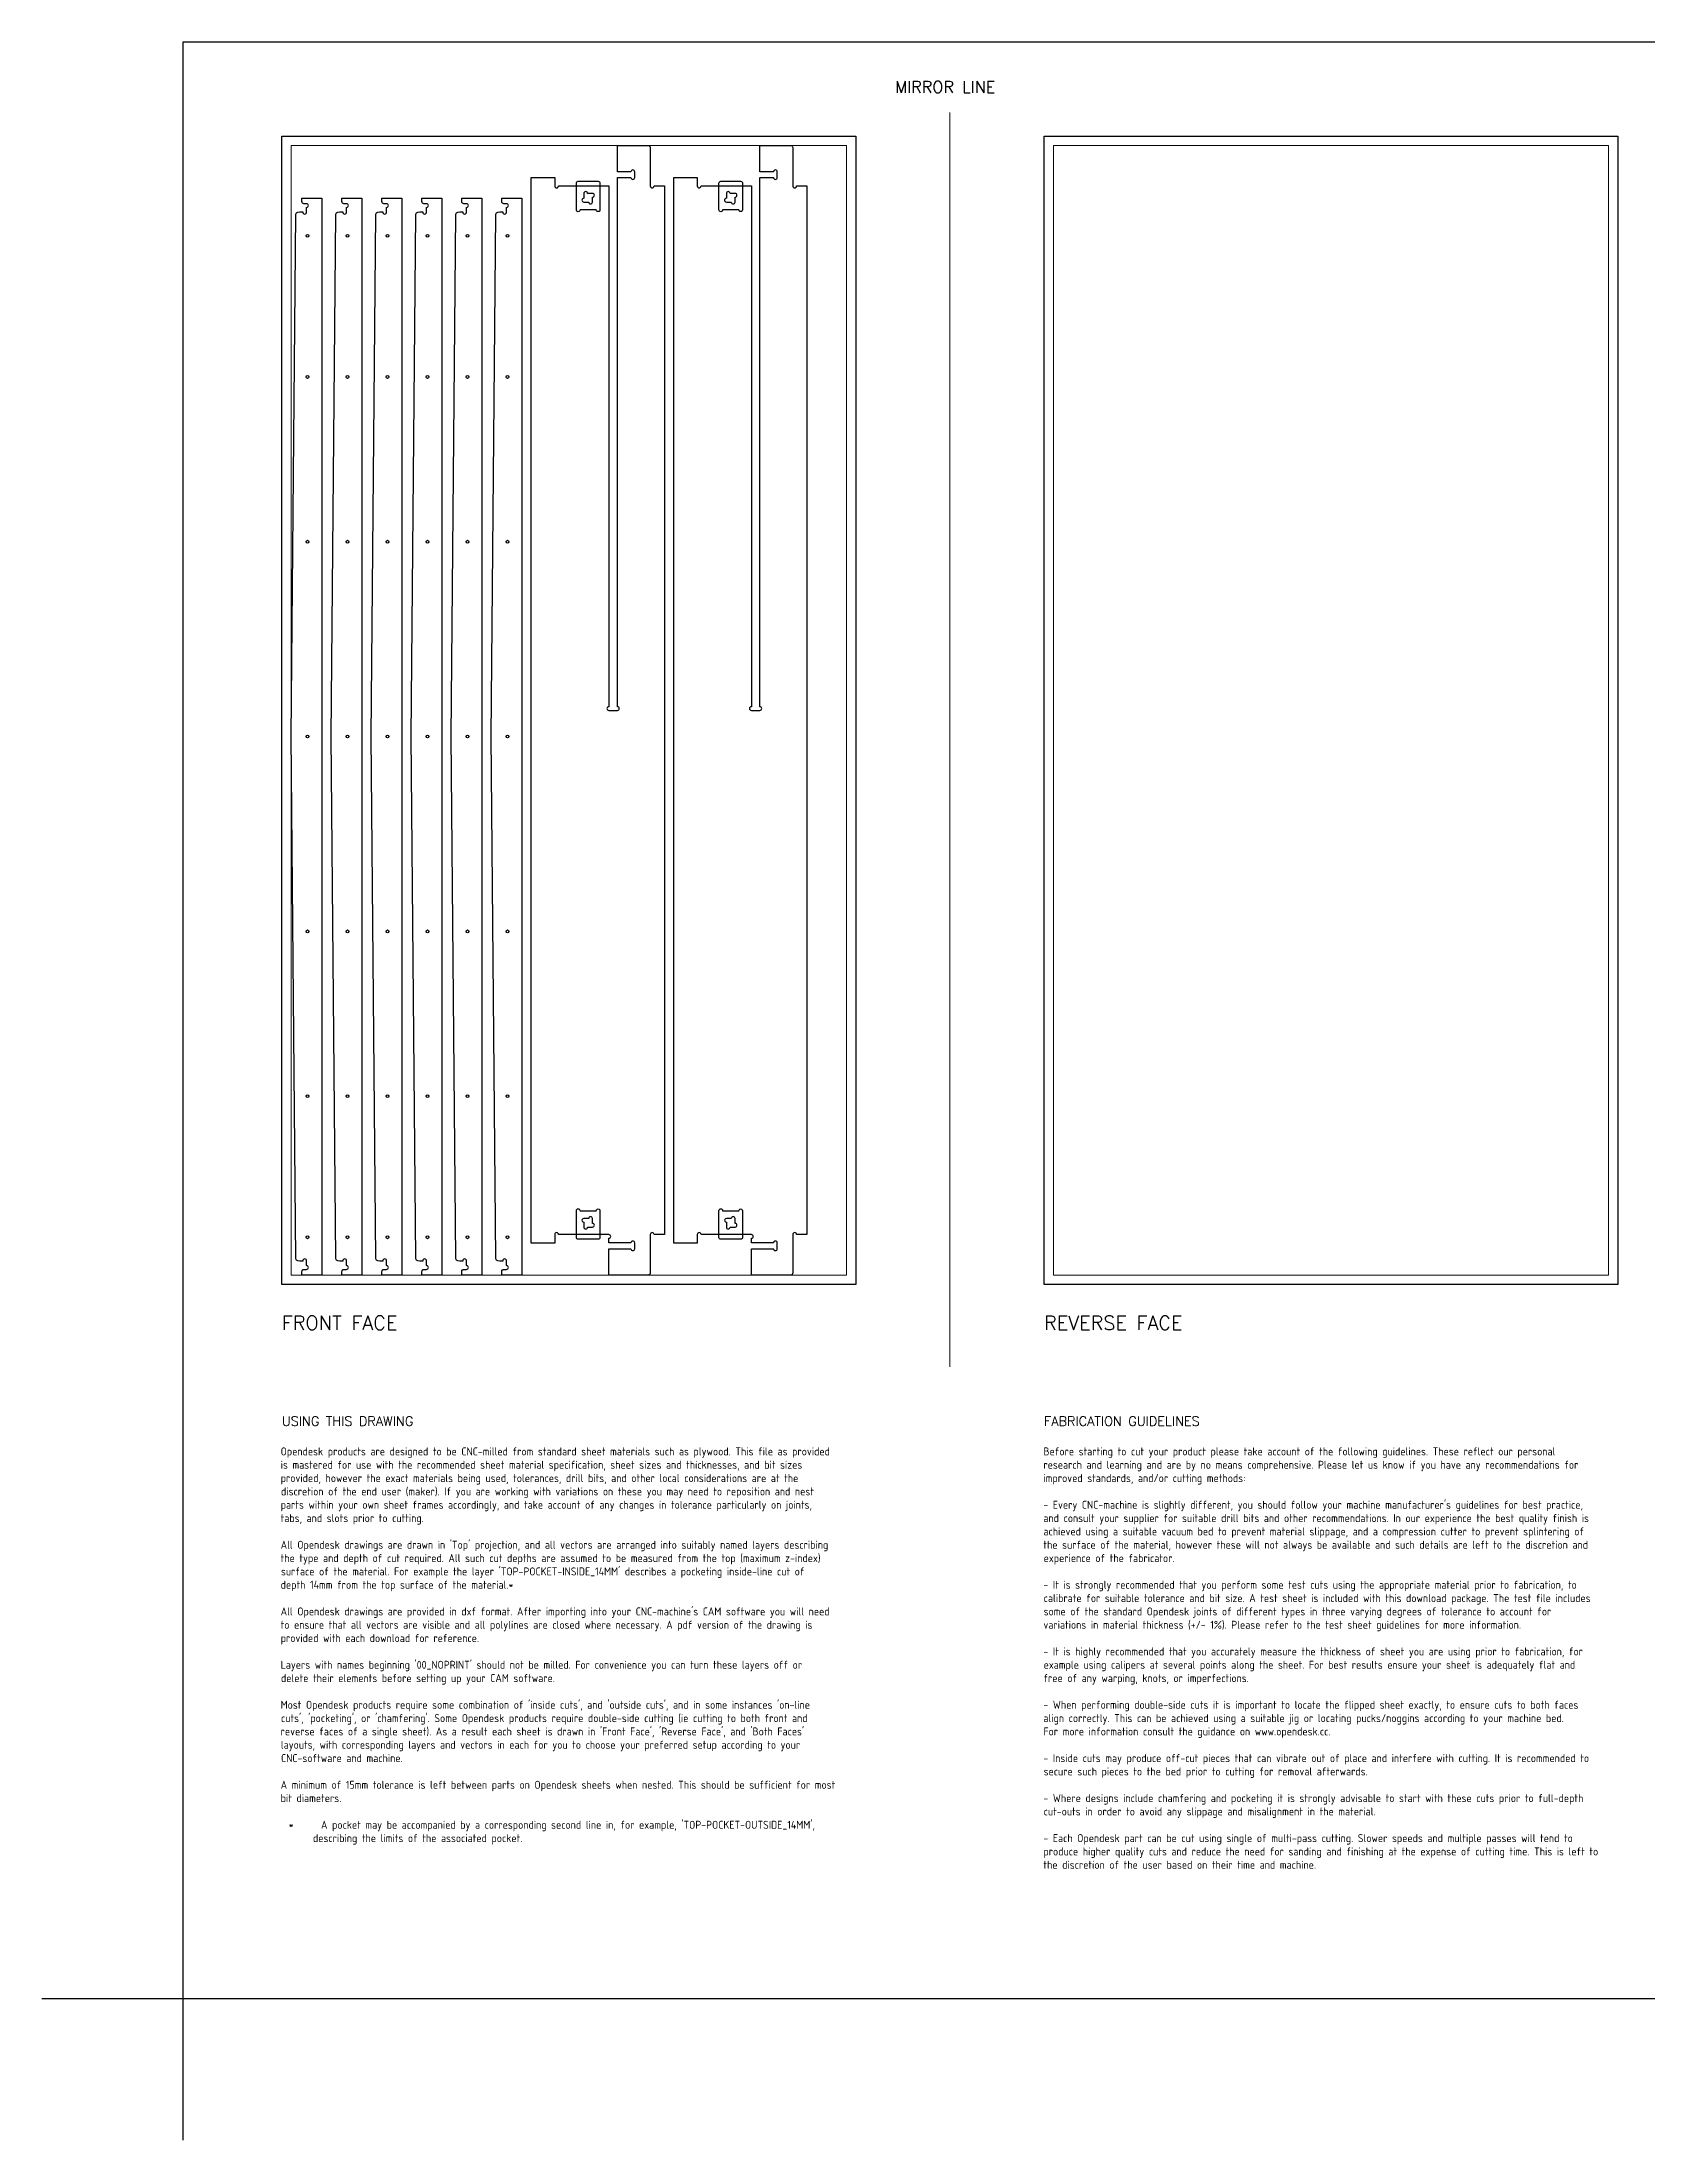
# Model space of a CAD drawing. Header units: millimetres. Extents: x -300 to 5880, y -300 to 4158.
# Drawn here: x -300 to 3112, y -300 to 4158 of the extents above; entities that cross this region are included whole.
import ezdxf
from ezdxf.enums import TextEntityAlignment as Align

# ---------------------------------------------------------------- set-up
doc = ezdxf.new("R2010")
doc.units = ezdxf.units.MM
doc.layers.add('00-NOPRINT_TEXT', color=7, linetype='Continuous', lineweight=25)
doc.layers.add('00_NOPRINT_TOLERANCE', color=7, linetype='Continuous', lineweight=5)
for name, color, linetype, lineweight, true_color in [('BOARD_$TH-NOMINAL', 3, 'Continuous', 30, 0x00ff00), ('TOP-CUT-INSIDE_18.000MM', 1, 'Continuous', 25, 0xff1c00), ('TOP-CUT-OUTSIDE_18.000MM', 220, 'Continuous', 25, 0xff00d1), ('TOP-HOLE-6.000MM-DIAM_18.000MM', 3, 'Continuous', 25, 0x00ff0c), ('TOP-HOLE-6.000MM-DIAM_5.000MM', 220, 'Continuous', 25, 0xff00de), ('TOP-POCKET-INSIDE_9.000MM', 60, 'Continuous', 25, 0xb0ff00)]:
    doc.layers.add(name, color=color, linetype=linetype, lineweight=lineweight, true_color=true_color)
doc.styles.add('OD-ISOCP-17_240', font='isocp.shx')
doc.styles.add('OD-ISOCP-17_241', font='isocp.shx')
doc.styles.add('OD-ISOCP-17_242', font='isocp.shx')
doc.styles.add('OD-ISOCP-17_243', font='isocp.shx')
doc.styles.add('OD-ISOCP-17_244', font='isocp.shx')
doc.styles.add('OD-ISOCP-17_245', font='isocp.shx')
doc.styles.add('OD-ISOCP-17_246', font='isocp.shx')
doc.styles.add('OD-ISOCP-17_247', font='isocp.shx')
doc.styles.add('OD-ISOCP-17_248', font='isocp.shx')
doc.styles.add('OD-ISOCP-17_249', font='isocp.shx')
doc.styles.add('OD-ISOCP-17_250', font='isocp.shx')
doc.styles.add('OD-ISOCP-17_251', font='isocp.shx')
doc.styles.add('OD-ISOCP-17_252', font='isocp.shx')
doc.styles.add('OD-ISOCP-17_253', font='isocp.shx')
doc.styles.add('OD-ISOCP-17_254', font='isocp.shx')
doc.styles.add('OD-ISOCP-17_255', font='isocp.shx')
doc.styles.add('OD-ISOCP-17_256', font='isocp.shx')
doc.styles.add('OD-ISOCP-17_257', font='isocp.shx')
doc.styles.add('OD-ISOCP-17_258', font='isocp.shx')
doc.styles.add('OD-ISOCP-17_259', font='isocp.shx')
doc.styles.add('OD-ISOCP-17_260', font='isocp.shx')
doc.styles.add('OD-ISOCP-17_261', font='isocp.shx')
doc.styles.add('OD-ISOCP-17_262', font='isocp.shx')
doc.styles.add('OD-ISOCP-17_263', font='isocp.shx')
doc.styles.add('OD-ISOCP-17_264', font='isocp.shx')
doc.styles.add('OD-ISOCP-17_265', font='isocp.shx')
doc.styles.add('OD-ISOCP-17_266', font='isocp.shx')
doc.styles.add('OD-ISOCP-17_267', font='isocp.shx')
doc.styles.add('OD-ISOCP-17_268', font='isocp.shx')
doc.styles.add('OD-ISOCP-17_269', font='isocp.shx')
doc.styles.add('OD-ISOCP-17_270', font='isocp.shx')
doc.styles.add('OD-ISOCP-17_271', font='isocp.shx')
doc.styles.add('OD-ISOCP-17_272', font='isocp.shx')
doc.styles.add('OD-ISOCP-17_273', font='isocp.shx')
doc.styles.add('OD-ISOCP-17_274', font='isocp.shx')
doc.styles.add('OD-ISOCP-17_275', font='isocp.shx')
doc.styles.add('OD-ISOCP-17_276', font='isocp.shx')
doc.styles.add('OD-ISOCP-17_277', font='isocp.shx')
doc.styles.add('OD-ISOCP-17_278', font='isocp.shx')
doc.styles.add('OD-ISOCP-17_279', font='isocp.shx')
doc.styles.add('OD-ISOCP-17_280', font='isocp.shx')
doc.styles.add('OD-ISOCP-17_281', font='isocp.shx')
doc.styles.add('OD-ISOCP-17_282', font='isocp.shx')
doc.styles.add('OD-ISOCP-17_283', font='isocp.shx')
doc.styles.add('OD-ISOCP-17_284', font='isocp.shx')
doc.styles.add('OD-ISOCP-17_285', font='isocp.shx')
doc.styles.add('OD-ISOCP-17_286', font='isocp.shx')
doc.styles.add('OD-ISOCP-17_287', font='isocp.shx')
doc.styles.add('OD-ISOCP-17_288', font='isocp.shx')
doc.styles.add('OD-SIMPLEX-20_87', font='simplex.shx')
doc.styles.add('OD-SIMPLEX-20_88', font='simplex.shx')
doc.styles.add('OD-SIMPLEX-25_89', font='simplex.shx')
doc.styles.add('OD-SIMPLEX-30_88', font='simplex.shx')
doc.styles.add('OD-SIMPLEX-30_89', font='simplex.shx')

# ---------------------------------------------------------------- blocks, each defined once
blk = doc.blocks.new('Borders Opendesk_7')
at = {"layer": '00-NOPRINT_TEXT'}
for p, q in [((0, 4158), (5880, 4158)), ((0, 0), (0, 4158)), ((0, 0), (-300, 0)), ((0, -300), (0, 0)), ((5880, 0), (0, 0))]:
    blk.add_line(p, q, dxfattribs=at)
at = {"layer": '00_NOPRINT_TOLERANCE'}
for p, q in [((1630, 1343.2), (1630, 4008)), ((210, 3958), (1430, 3958)), ((210, 1518), (210, 3958)), ((230, 3938), (1410, 3938)), ((230, 1538), (230, 3938)), ((1410, 3938), (1410, 1538)), ((1430, 3958), (1430, 1518)), ((1830, 3958), (3050, 3958)), ((1830, 1518), (1830, 3958)), ((1850, 1538), (1850, 3938)), ((1850, 3938), (3030, 3938)), ((3030, 3938), (3030, 1538)), ((3050, 3958), (3050, 1518)), ((1430, 1518), (210, 1518)), ((1410, 1538), (230, 1538)), ((3050, 1518), (1830, 1518)), ((3030, 1538), (1850, 1538))]:
    blk.add_line(p, q, dxfattribs=at)
at = {"layer": 'BOARD_$TH-NOMINAL'}
for p, q in [((210, 3958), (1430, 3958)), ((210, 1518), (210, 3958)), ((1430, 3958), (1430, 1518)), ((1830, 3958), (3050, 3958)), ((1830, 1518), (1830, 3958)), ((3050, 3958), (3050, 1518)), ((1430, 1518), (210, 1518)), ((3050, 1518), (1830, 1518))]:
    blk.add_line(p, q, dxfattribs=at)
at = {"layer": '00-NOPRINT_TEXT', "style": 'OD-SIMPLEX-25_89'}
blk.add_text('MIRROR LINE', height=25, dxfattribs=at).set_placement((1513.3, 4049.9))
at = {"layer": '00-NOPRINT_TEXT', "color": 7}
for s, height, style, p in [('FRONT FACE', 30, 'OD-SIMPLEX-30_89', (210, 1451.3)), ('REVERSE FACE', 30, 'OD-SIMPLEX-30_88', (1830, 1451.3)), ('USING THIS DRAWING', 20, 'OD-SIMPLEX-20_88', (210, 1237.4)), ('FABRICATION GUIDELINES', 20, 'OD-SIMPLEX-20_87', (1830, 1237.4))]:
    blk.add_text(s, height=height, dxfattribs=dict(at, style=style)).set_placement(p, align=Align.TOP_LEFT)
for s, style, p in [('Opendesk products are designed to be CNC-milled from standard sheet materials such as plywood. This file as provided', 'OD-ISOCP-17_265', (207.4, 1154.7)), ('Before starting to cut your product please take account of the following guidelines. These reflect our personal', 'OD-ISOCP-17_240', (1828.7, 1154.7)), ('is mastered for use with the recommended sheet material specification, sheet sizes and thicknesses, and bit sizes', 'OD-ISOCP-17_266', (207.4, 1126.3)), ('provided, however the exact materials being used, tolerances, drill bits, and other local considerations are at the', 'OD-ISOCP-17_267', (207.4, 1098)), ('research and learning and are by no means comprehensive. Please let us know if you have any recommendations for', 'OD-ISOCP-17_241', (1828.7, 1126.3)), ('improved standards, and/or cutting methods:', 'OD-ISOCP-17_242', (1828.7, 1098)), ('discretion of the end user (maker). If you are working with variations on these you may need to reposition and nest', 'OD-ISOCP-17_268', (208.1, 1069.7)), ('tabs, and slots prior to cutting.', 'OD-ISOCP-17_270', (207.4, 1013)), ('parts within your own sheet frames accordingly, and take account of any changes in tolerance particularly on joints,', 'OD-ISOCP-17_269', (207.4, 1041.3)), ("- Every CNC-machine is slightly different, you should follow your machine manufacturer's guidelines for best practice,", 'OD-ISOCP-17_243', (1828.7, 1041.3)), ('and consult your supplier for suitable drill bits and other recommendations. In our experience the best quality finish is', 'OD-ISOCP-17_244', (1828.7, 1013)), ('achieved using a suitable vacuum bed to prevent material slippage, and a compression cutter to prevent splintering of', 'OD-ISOCP-17_245', (1828.7, 984.7)), ('the type and depth of cut required. All such cut depths are assumed to be measured from the top (maximum z-index)', 'OD-ISOCP-17_272', (207.4, 928)), ("All Opendesk drawings are drawn in 'Top' projection, and all vectors are arranged into suitably named layers describing", 'OD-ISOCP-17_271', (207.4, 956.3)), ('the surface of the material, however these will not always be available and such details are left to the discretion and', 'OD-ISOCP-17_246', (1828.7, 956.3)), ('experience of the fabricator.', 'OD-ISOCP-17_247', (1829.2, 928)), ("surface of the material. For example the layer 'TOP-POCKET-INSIDE_14MM' describes a pocketing inside-line cut of", 'OD-ISOCP-17_273', (208, 899.7)), ('depth 14mm from the top surface of the material.*', 'OD-ISOCP-17_274', (207.4, 871.3)), ('- It is strongly recommended that you perform some test cuts using the appropriate material prior to fabrication, to', 'OD-ISOCP-17_248', (1828.7, 871.3)), ('calibrate for suitable tolerance and bit size. A test sheet is included with this download package. The test file includes', 'OD-ISOCP-17_249', (1829.3, 843)), ('to ensure that all vectors are visible and all polylines are closed where necessary. A pdf version of the drawing is', 'OD-ISOCP-17_276', (207.4, 786.3)), ("All Opendesk drawings are provided in dxf format. After importing into your CNC-machine's CAM software you will need", 'OD-ISOCP-17_275', (207.4, 814.7)), ('variations in material thickness (+/- 1%). Please refer to the test sheet guidelines for more information.', 'OD-ISOCP-17_251', (1828.7, 786.3)), ('some of the standard Opendesk joints of different types in three varying degrees of tolerance to account for', 'OD-ISOCP-17_250', (1829.2, 814.7)), ('provided with each download for reference.', 'OD-ISOCP-17_277', (207.4, 758)), ("Layers with names beginning '00_NOPRINT' should not be milled. For convenience you can turn these layers off or", 'OD-ISOCP-17_278', (207.4, 701.3)), ('- It is highly recommended that you accurately measure the thickness of sheet you are using prior to fabrication, for', 'OD-ISOCP-17_252', (1828.7, 729.7)), ('example using calipers at several points along the sheet. For best results ensure your sheet is adequately flat and', 'OD-ISOCP-17_253', (1829.2, 701.3)), ('delete their elements before setting up your CAM software.', 'OD-ISOCP-17_279', (208.1, 673)), ('free of any warping, knots, or imperfections.', 'OD-ISOCP-17_254', (1828.7, 673)), ("Most Opendesk products require some combination of 'inside cuts', and 'outside cuts', and in some instances 'on-line", 'OD-ISOCP-17_280', (207.4, 616.3)), ('- When performing double-side cuts it is important to locate the flipped sheet exactly, to ensure cuts to both faces', 'OD-ISOCP-17_255', (1828.7, 616.3)), ("reverse faces of a single sheet). As a result each sheet is drawn in 'Front Face', 'Reverse Face', and 'Both Faces'", 'OD-ISOCP-17_282', (207.4, 559.7)), ("cuts', 'pocketing', or 'chamfering'. Some Opendesk products require double-side cutting (ie cutting to both front and", 'OD-ISOCP-17_281', (208.1, 588)), ('align correctly. This can be achieved using a suitable jig or locating pucks/noggins according to your machine bed.', 'OD-ISOCP-17_256', (1828.7, 588)), ('layouts, with corresponding layers and vectors in each for you to choose your preferred setup according to your', 'OD-ISOCP-17_283', (207.8, 531.3)), ('For more information consult the guidance on www.opendesk.cc.', 'OD-ISOCP-17_257', (1828.7, 559.7)), ('CNC-software and machine.', 'OD-ISOCP-17_284', (208.2, 503)), ('- Inside cuts may produce off-cut pieces that can vibrate out of place and interfere with cutting. It is recommended to', 'OD-ISOCP-17_258', (1828.7, 503)), ('secure such pieces to the bed prior to cutting for removal afterwards.', 'OD-ISOCP-17_259', (1829.2, 474.7)), ('A minimum of 15mm tolerance is left between parts on Opendesk sheets when nested. This should be sufficient for most', 'OD-ISOCP-17_285', (207.4, 446.3)), ('bit diameters.', 'OD-ISOCP-17_286', (207.4, 418)), ('- Where designs include chamfering and pocketing it is strongly advisable to start with these cuts prior to full-depth', 'OD-ISOCP-17_260', (1828.7, 418)), ('cut-outs in order to avoid any slippage and misalignment in the material.', 'OD-ISOCP-17_261', (1829.3, 389.7)), ("*      A pocket may be accompanied by a corresponding second line in, for example, 'TOP-POCKET-OUTSIDE_14MM',", 'OD-ISOCP-17_287', (224.4, 361.3)), ('describing the limits of the associated pocket.', 'OD-ISOCP-17_288', (276.1, 333)), ('- Each Opendesk part can be cut using single of multi-pass cutting. Slower speeds and multiple passes will tend to', 'OD-ISOCP-17_262', (1828.7, 333)), ('produce higher quality cuts and reduce the need for sanding and finishing at the expense of cutting time. This is left to', 'OD-ISOCP-17_263', (1828.7, 304.7)), ('the discretion of the user based on their time and machine.', 'OD-ISOCP-17_264', (1828.7, 276.3))]:
    blk.add_text(s, height=17, dxfattribs=dict(at, style=style)).set_placement(p)

msp = doc.modelspace()

# ---------------------------------------------------------------- linework, layer by layer
at = {"layer": 'TOP-CUT-INSIDE_18.000MM'}
for points in [[(851.8, 3817.8), (862.2, 3817.8, 1), (870.2, 3817.8), (870.2, 3828.2, 1), (870.2, 3836.2), (859.8, 3836.2, 1), (851.8, 3836.2), (851.8, 3825.8, 1)], [(1154.8, 3817.8), (1165.2, 3817.8, 1), (1173.2, 3817.8), (1173.2, 3828.2, 1), (1173.2, 3836.2), (1162.8, 3836.2, 1), (1154.8, 3836.2), (1154.8, 3825.8, 1)]]:
    msp.add_lwpolyline(points, format="xyb", close=True, dxfattribs=at)
for points in [[(851.8, 1650.2), (851.8, 1639.8, 1), (859.8, 1639.8), (870.2, 1639.8, 1), (870.2, 1647.8), (870.2, 1658.2, 1), (862.2, 1658.2), (851.8, 1658.2, 1.000001), (851.8, 1650.2)], [(1154.8, 1650.2), (1154.8, 1639.8, 1), (1162.8, 1639.8), (1173.2, 1639.8, 1), (1173.2, 1647.8), (1173.2, 1658.2, 1), (1165.2, 1658.2), (1154.8, 1658.2, 1.000001), (1154.8, 1650.2)]]:
    msp.add_lwpolyline(points, format="xyb", dxfattribs=at)
at = {"layer": 'TOP-CUT-OUTSIDE_18.000MM'}
for points in [[(988.5, 3938, -0.414214), (993, 3933.5), (993, 3852, 1), (1001, 3852), (1023, 3852), (1023, 1624), (1001, 1624, 1), (993, 1624), (993, 1542.5, -0.414214), (988.5, 1538), (905, 1538), (905, 1593.9), (952, 1593.9, 1), (960, 1593.9), (960, 1606.1, 1), (952, 1606.1), (905, 1606.1), (905, 1616, 0.997115), (904.9, 1624), (798, 1624, 1), (790, 1624), (790, 1606), (740, 1606), (740, 3870), (790, 3870), (790, 3852, 1), (798, 3852), (904.9, 3852), (904.9, 2745.6, 1), (904.9, 2737.6), (923.1, 2737.6, 1), (923.1, 2745.6), (923.1, 3869.9), (952, 3869.9, 1), (960, 3869.9), (960, 3882.1, 1), (952, 3882.1), (923.1, 3882.1), (923.1, 3938)], [(1291.5, 3938, -0.414214), (1296, 3933.5), (1296, 3852, 1), (1304, 3852), (1326, 3852), (1326, 1624), (1304, 1624, 1), (1296, 1624), (1296, 1542.5, -0.414214), (1291.5, 1538), (1208, 1538), (1208, 1593.9), (1255, 1593.9, 1), (1263, 1593.9), (1263, 1606.1, 1), (1255, 1606.1), (1208, 1606.1), (1208, 1616, 0.997115), (1207.9, 1624), (1101, 1624, 1), (1093, 1624), (1093, 1606), (1043, 1606), (1043, 3870), (1093, 3870), (1093, 3852, 1), (1101, 3852), (1207.9, 3852), (1207.9, 2745.6, 1), (1207.9, 2737.6), (1226.1, 2737.6, 1), (1226.1, 2745.6), (1226.1, 3869.9), (1255, 3869.9, 1), (1263, 3869.9), (1263, 3882.1, 1), (1255, 3882.1), (1226.1, 3882.1), (1226.1, 3938)], [(262.5, 3796.2), (262.5, 3806.4, 1), (262.5, 3814.4), (257, 3814.4, -0.414214), (252.5, 3818.9), (252.5, 3826.4), (295, 3826.4), (295, 1538), (252.5, 1538), (252.5, 1545.5, -0.414214), (257, 1550), (262.5, 1550, 1), (262.5, 1558), (262.5, 1568.2, 1), (254.5, 1568.2), (254.5, 1567.6), (248, 1567.6), (244.2, 1568.2, -0.389731), (240, 1572.6), (230, 2682.2), (240, 3791.8, -0.389731), (244.2, 3796.2), (248, 3796.8), (254.5, 3796.8), (254.5, 3796.2, 1)], [(337.5, 1545.5, -0.414214), (342, 1550), (347.5, 1550, 1), (347.5, 1558), (347.5, 1568.2, 1), (339.5, 1568.2), (339.5, 1567.6), (333, 1567.6), (329.2, 1568.2, -0.389731), (325, 1572.6), (315, 2682.2), (325, 3791.8, -0.389731), (329.2, 3796.2), (333, 3796.8), (339.5, 3796.8), (339.5, 3796.2, 1), (347.5, 3796.2), (347.5, 3806.4, 1), (347.5, 3814.4), (342, 3814.4, -0.414214), (337.5, 3818.9), (337.5, 3826.4), (380, 3826.4), (380, 1538), (337.5, 1538)], [(432.5, 3796.2), (432.5, 3806.4, 1), (432.5, 3814.4), (427, 3814.4, -0.414214), (422.5, 3818.9), (422.5, 3826.4), (465, 3826.4), (465, 1538), (422.5, 1538), (422.5, 1545.5, -0.414214), (427, 1550), (432.5, 1550, 1), (432.5, 1558), (432.5, 1568.2, 1), (424.5, 1568.2), (424.5, 1567.6), (418, 1567.6), (414.2, 1568.2, -0.389731), (410, 1572.6), (400, 2682.2), (410, 3791.8, -0.389731), (414.2, 3796.2), (418, 3796.8), (424.5, 3796.8), (424.5, 3796.2, 1)], [(507.5, 1545.5, -0.414214), (512, 1550), (517.5, 1550, 1), (517.5, 1558), (517.5, 1568.2, 1), (509.5, 1568.2), (509.5, 1567.6), (503, 1567.6), (499.2, 1568.2, -0.389731), (495, 1572.6), (485, 2682.2), (495, 3791.8, -0.389731), (499.2, 3796.2), (503, 3796.8), (509.5, 3796.8), (509.5, 3796.2, 1), (517.5, 3796.2), (517.5, 3806.4, 1), (517.5, 3814.4), (512, 3814.4, -0.414214), (507.5, 3818.9), (507.5, 3826.4), (550, 3826.4), (550, 1538), (507.5, 1538)], [(602.5, 3796.2), (602.5, 3806.4, 1), (602.5, 3814.4), (597, 3814.4, -0.414214), (592.5, 3818.9), (592.5, 3826.4), (635, 3826.4), (635, 1538), (592.5, 1538), (592.5, 1545.5, -0.414214), (597, 1550), (602.5, 1550, 1), (602.5, 1558), (602.5, 1568.2, 1), (594.5, 1568.2), (594.5, 1567.6), (588, 1567.6), (584.2, 1568.2, -0.389731), (580, 1572.6), (570, 2682.2), (580, 3791.8, -0.389731), (584.2, 3796.2), (588, 3796.8), (594.5, 3796.8), (594.5, 3796.2, 1)], [(679.5, 3796.2, 1), (687.5, 3796.2), (687.5, 3806.4, 1), (687.5, 3814.4), (682, 3814.4, -0.414214), (677.5, 3818.9), (677.5, 3826.4), (720, 3826.4), (720, 1538), (677.5, 1538), (677.5, 1545.5, -0.414214), (682, 1550), (687.5, 1550, 1), (687.5, 1558), (687.5, 1568.2, 1), (679.5, 1568.2), (679.5, 1567.6), (673, 1567.6), (669.2, 1568.2, -0.389731), (665, 1572.6), (655, 2682.2), (665, 3791.8, -0.389731), (669.2, 3796.2), (673, 3796.8), (679.5, 3796.8)]]:
    msp.add_lwpolyline(points, format="xyb", close=True, dxfattribs=at)
at = {"layer": 'TOP-HOLE-6.000MM-DIAM_18.000MM'}
for centre in [(264.5, 3746.2), (349.5, 3746.2), (264.5, 3446.2), (349.5, 3446.2), (264.5, 3096.2), (349.5, 3096.2), (264.5, 2682.2), (349.5, 2682.2), (264.5, 2268.2), (349.5, 2268.2), (264.5, 1918.2), (349.5, 1918.2), (264.5, 1618.2), (349.5, 1618.2)]:
    msp.add_circle(centre, 3, dxfattribs=at)
at = {"layer": 'TOP-HOLE-6.000MM-DIAM_5.000MM'}
for centre in [(434.5, 3746.2), (519.5, 3746.2), (604.5, 3746.2), (689.5, 3746.2), (434.5, 3446.2), (519.5, 3446.2), (604.5, 3446.2), (689.5, 3446.2), (434.5, 3096.2), (519.5, 3096.2), (604.5, 3096.2), (689.5, 3096.2), (434.5, 2682.2), (519.5, 2682.2), (604.5, 2682.2), (689.5, 2682.2), (434.5, 2268.2), (519.5, 2268.2), (604.5, 2268.2), (689.5, 2268.2), (434.5, 1918.2), (519.5, 1918.2), (604.5, 1918.2), (689.5, 1918.2), (434.5, 1618.2), (519.5, 1618.2), (604.5, 1618.2), (689.5, 1618.2)]:
    msp.add_circle(centre, 3, dxfattribs=at)
at = {"layer": 'TOP-POCKET-INSIDE_9.000MM'}
for points in [[(835.9, 3801.4), (835.9, 3858, -0.414214), (839.9, 3862), (882.1, 3862, -0.414214), (886.1, 3858), (886.1, 3801.5, -1.007022), (878.1, 3801.4), (843.9, 3801.4, -1)], [(1189.1, 3858), (1189.1, 3801.5, -1.007022), (1181.1, 3801.4), (1146.9, 3801.4, -1), (1138.9, 3801.4), (1138.9, 3858, -0.414214), (1142.9, 3862), (1185.1, 3862, -0.414214)], [(835.9, 1618), (835.9, 1674.6, -1), (843.9, 1674.6), (878.1, 1674.6, -1.007022), (886.1, 1674.5), (886.1, 1618, -0.414214), (882.1, 1614), (839.9, 1614, -0.414214)], [(1181.1, 1674.6, -1.007022), (1189.1, 1674.5), (1189.1, 1618, -0.414214), (1185.1, 1614), (1142.9, 1614, -0.414214), (1138.9, 1618), (1138.9, 1674.6, -1), (1146.9, 1674.6)]]:
    msp.add_lwpolyline(points, format="xyb", close=True, dxfattribs=at)

# ---------------------------------------------------------------- block references
msp.add_blockref('Borders Opendesk_7', (0, 0))

doc.saveas('drawing.dxf')
